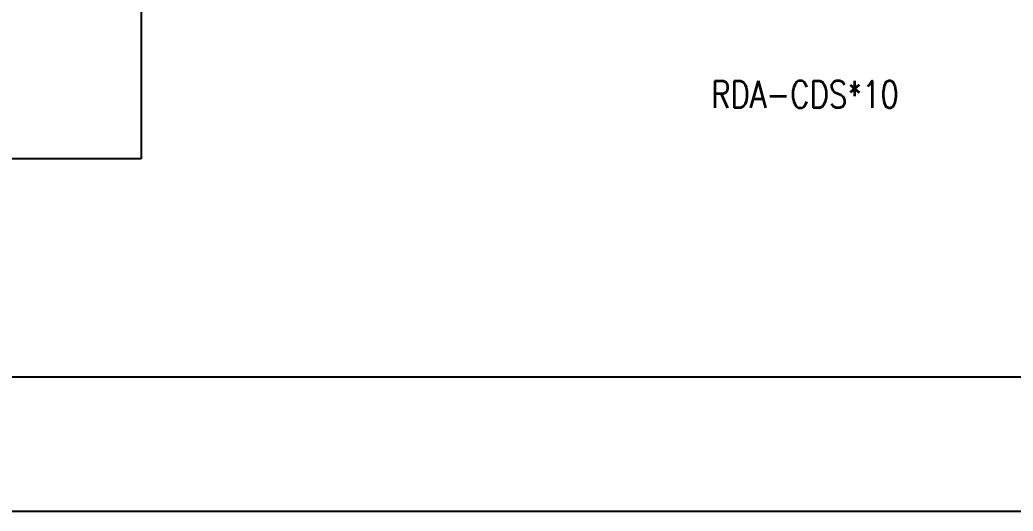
# Model space of a CAD drawing. Extents: x -3080 to 28500, y -1326 to 31609.
# Drawn here: x 14519.5 to 14667.5, y 26245.8 to 26319 of the extents above; entities that cross this region are included whole.
import ezdxf
from ezdxf.enums import TextEntityAlignment as Align
from ezdxf.xclip import XClip

# ---------------------------------------------------------------- set-up
doc = ezdxf.new("R2010")
doc.units = 0
doc.header["$LTSCALE"] = 100
doc.header["$XCLIPFRAME"] = 2
for name, color, linetype in [('0-xref', 8, 'Continuous'), ('188K-SM-07-F10-MECH-CR PIPE-Y2257103$0$0-txt', 3, 'Continuous'), ('188K-SM-07-F10-MECH-CR PIPE-Y2257103$0$X-S-FAB_SL ALL$0$ASP_1', 1, 'Continuous'), ('188K-SM-07-F10-MECH-CR PIPE-Y2257103$0$X-S-FAB_SL ALL$0$BEAM-S', 2, 'Continuous')]:
    doc.layers.add(name, color=color, linetype=linetype)
doc.styles.add('188K-SM-07-F10-MECH-CR PIPE-Y2257103$0$AP7P1-SM-08-FNN-120-A(12.5)-SMP$0$15P6-SM-08-FNN-320-A(10)-UIS-TCM$0$15P6-SM-08-FNN-320-A(10)-UIS-TCM$0$SM-08-FNN-320-A(10 )-UIS-TCM$0$8$0$20E-E5-N-CAB$0$aa-txt', font='simplex.shx', dxfattribs={"width": 0.8, "bigfont": 'CHINA.shx'})

# ---------------------------------------------------------------- blocks, each defined once
blk = doc.blocks.new('*U1541')
at = {"color": 241}
blk.add_lwpolyline([(17.5, 50), (-17.5, 50), (-17.5, 337.5), (17.5, 337.5)], close=True, dxfattribs=at)
blk = doc.blocks.new('188K-SM-07-F10-MECH-CR PIPE-Y2257103$0$X-S-FAB_SL ALL')
at = {"layer": '188K-SM-07-F10-MECH-CR PIPE-Y2257103$0$X-S-FAB_SL ALL$0$ASP_1'}
for p, q in [((6596.479, -73068.977), (12198.979, -73068.977)), ((6596.479, -73088.977), (12223.979, -73088.977))]:
    blk.add_line(p, q, dxfattribs=at)
at = {"layer": '188K-SM-07-F10-MECH-CR PIPE-Y2257103$0$X-S-FAB_SL ALL$0$BEAM-S'}
blk.add_blockref('*U1541', (10046.579, -73086.477), dxfattribs=at)
blk = doc.blocks.new('188K-SM-07-F10-MECH-CR PIPE-Y2257103$0$CDS-CVD')
at = {"layer": '188K-SM-07-F10-MECH-CR PIPE-Y2257103$0$0-txt', "style": '188K-SM-07-F10-MECH-CR PIPE-Y2257103$0$AP7P1-SM-08-FNN-120-A(12.5)-SMP$0$15P6-SM-08-FNN-320-A(10)-UIS-TCM$0$15P6-SM-08-FNN-320-A(10)-UIS-TCM$0$SM-08-FNN-320-A(10 )-UIS-TCM$0$8$0$20E-E5-N-CAB$0$aa-txt', "width": 0.8}
blk.add_text('RDA-CDS*10', height=4, dxfattribs=at).set_placement((14622.52, -73026.87), align=Align.MIDDLE_LEFT)
blk = doc.blocks.new('188K-SM-07-F10-MECH-CR PIPE-Y2257103')
ref = blk.add_blockref('188K-SM-07-F10-MECH-CR PIPE-Y2257103$0$X-S-FAB_SL ALL', (4473.521, 99334.763))
XClip(ref).set_block_clipping_path([(-7553.4648570136, -75341.9369645483), (24026.2025623869, -67725.7696244382)])
blk.add_blockref('188K-SM-07-F10-MECH-CR PIPE-Y2257103$0$CDS-CVD', (0, 99334.763))

msp = doc.modelspace()

# ---------------------------------------------------------------- block references
at = {"layer": '0-xref'}
msp.add_blockref('188K-SM-07-F10-MECH-CR PIPE-Y2257103', (0, 0), dxfattribs=at)

doc.saveas('drawing.dxf')
